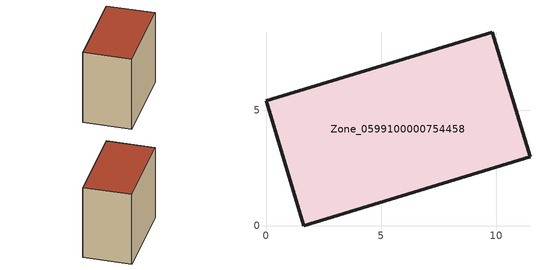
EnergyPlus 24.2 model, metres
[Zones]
Zone_0599100000754458
 floor ground (C_G): 11.46,2.98 1.64,0 0,5.41 9.81,8.38 z0.5
 wall outside (C_F): 1.64,0 11.46,2.98 9.81,8.38 0,5.41 1.64,0 z0.5:9.63
 roof outside (C_R): 9.81,8.38 0,5.41 1.64,0 11.46,2.98 z9.63
[BUILDING]
Pand.0599100000754458: North Axis=0; Terrain=City; Loads Convergence Tolerance Value=0.04; Temperature Convergence Tolerance Value=0.4; Solar Distribution=FullExterior; Maximum Number of Warmup Days=25; Minimum Number of Warmup Days=1
[Site:Location]
Rotterdam.The.Hague.AP_ZH_NLD Design_Conditions: Latitude=51.96; Longitude=4.45; Time Zone=1; Elevation=-4.5
[SITE:GROUNDTEMPERATURE:BUILDINGSURFACE]
18, 18, 18, 18, 18, 18, 18, 18, 18, 18, 18, 18
[MATERIAL] Thermal Absorptance=0.9; Solar Absorptance=0.7; Visible Absorptance=0.7
Name | Roughness | Thickness | Conductivity | Density | Specific Heat
G.TC.2006-2014 | MediumSmooth | 0.15 | 0.06 | 540 | 1210
F.TC.2006-2014 | Rough | 0.3 | 0.12 | 1920 | 840
R.TC.2006-2014 | MediumRough | 0.2 | 0.08 | 1500 | 1000
[CONSTRUCTION]
C_G: G.TC.2006-2014
C_F: F.TC.2006-2014
C_R: R.TC.2006-2014
[ZONE]
Zone_0599100000754458: Type=1; Multiplier=1; Ceiling Height=Autocalculate; Volume=Autocalculate; Floor Area=autocalculate; Part of Total Floor Area=Yes
[ZONEINFILTRATION:DESIGNFLOWRATE]
Infil_Zone_0599100000754458: Zone or ZoneList or Space or SpaceList=Zone_0599100000754458; Schedule=AlwaysOn; Design Flow Rate Calculation Method=Flow/Area; Flow Rate per Floor Area=0.0015; Constant Term Coefficient=1; Temperature Term Coefficient=0; Velocity Term Coefficient=0; Velocity Squared Term Coefficient=0
[HVACTEMPLATE:ZONE:IDEALLOADSAIRSYSTEM]
Zone_0599100000754458: Maximum Heating Supply Air Temperature=50; Minimum Cooling Supply Air Temperature=13; Maximum Heating Supply Air Humidity Ratio=0.0156; Minimum Cooling Supply Air Humidity Ratio=0.0077; Heating Limit=NoLimit; Cooling Limit=NoLimit; Dehumidification Control Type=ConstantSensibleHeatRatio; Cooling Sensible Heat Ratio=0.7; Dehumidification Setpoint=60; Humidification Control Type=None; Humidification Setpoint=30; Outdoor Air Method=None; Outdoor Air Flow Rate per Person=0.00944; Outdoor Air Flow Rate per Zone Floor Area=0; Outdoor Air Flow Rate per Zone=0; Demand Controlled Ventilation Type=None; Outdoor Air Economizer Type=NoEconomizer; Heat Recovery Type=None; Sensible Heat Recovery Effectiveness=0.7; Latent Heat Recovery Effectiveness=0.65
[ZONECONTROL:THERMOSTAT]
ThermostatControl_Zone_0599100000754458: Zone or ZoneList=Zone_0599100000754458; Control Type Schedule=DualSetpointControlType; Control 1=Thermostat_Zone_0599100000754458; Temperature Difference Between Cutout And Setpoint=0
[THERMOSTATSETPOINT:DUALSETPOINT]
Thermostat_Zone_0599100000754458: Heating Setpoint Temperature Schedule=HeatingSetpoint_Zone_0599100000754458; Cooling Setpoint Temperature Schedule=CoolingSetpoint_Zone_0599100000754458
[SCHEDULE:COMPACT]
HeatingSetpoint_Zone_0599100000754458: Through: 12/31, For: AllDays, Until: 24:00, 21
CoolingSetpoint_Zone_0599100000754458: Through: 12/31, For: AllDays, Until: 24:00, 24
DualSetpointControlType: Through: 12/31, For: AllDays, Until: 24:00, 4
AlwaysOn: Through: 12/31, For: AllDays, Until: 24:00, 1
